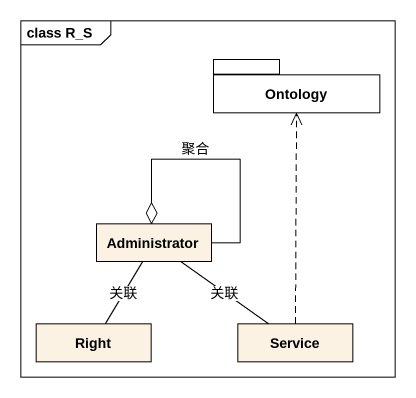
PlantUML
@startuml
mainframe class R_S
hide circle
hide empty members
package Ontology {
}
class Administrator
class "Right" as Right_
class Service
Administrator --o Administrator : 聚合
Right_ -up- Administrator : 关联
Service .up.> Ontology
Service -up- Administrator : 关联
@enduml
